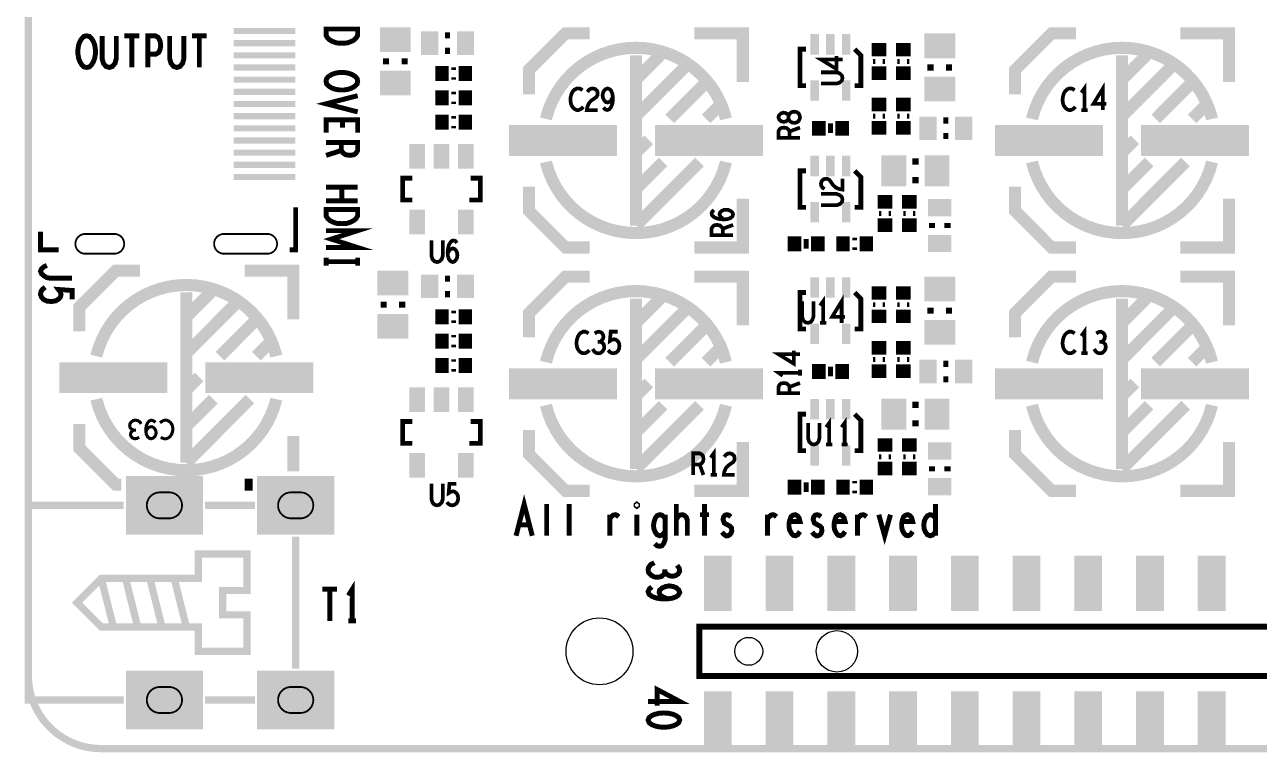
# Model space of a CAD drawing. Extents: x -0.2 to 95.2, y -0.2 to 56.9.
# Drawn here: x -0.2 to 50.6, y -0.2 to 29.8 of the extents above; entities that cross this region are included whole.
import ezdxf

# ---------------------------------------------------------------- set-up
doc = ezdxf.new("R2010")
doc.units = 0
doc.layers.get('0').update_dxf_attribs({"linetype": 'CONTINUOUS'})
for name, color, linetype in [('BOARD_ART', 7, 'CONTINUOUS'), ('HDMIPIPRO-1-4_DRL', 3, 'CONTINUOUS'), ('HDMIPIPROII_ROU', 4, 'CONTINUOUS'), ('PASTETOP_ART', 10, 'CONTINUOUS'), ('SILK_TOP_ART', 12, 'CONTINUOUS')]:
    doc.layers.add(name, color=color, linetype=linetype)

# ---------------------------------------------------------------- blocks, each defined once
blk = doc.blocks.new('RECTANGLE_48')
blk.add_solid([(1.5875, 1.2065), (1.5875, -1.2065), (-1.5875, 1.2065), (-1.5875, -1.2065)])
blk = doc.blocks.new('RECTANGLE_51')
blk.add_solid([(0.4826, 0.3556), (0.4826, -0.3556), (-0.4826, 0.3556), (-0.4826, -0.3556)])
blk = doc.blocks.new('RECTANGLE_50')
blk.add_solid([(2.2225, 0.635), (2.2225, -0.635), (-2.2225, 0.635), (-2.2225, -0.635)])
blk = doc.blocks.new('RECTANGLE_8')
blk.add_solid([(0.508, 0.635), (0.508, -0.635), (-0.508, 0.635), (-0.508, -0.635)])
blk = doc.blocks.new('RECTANGLE_42')
blk.add_solid([(1.27, 0.127), (1.27, -0.127), (-1.27, 0.127), (-1.27, -0.127)])
blk = doc.blocks.new('RECTANGLE_41')
blk.add_solid([(0.3175, 0.508), (0.3175, -0.508), (-0.3175, 0.508), (-0.3175, -0.508)])
blk = doc.blocks.new('RECTANGLE_12')
blk.add_solid([(0.2794, 0.3048), (0.2794, -0.3048), (-0.2794, 0.3048), (-0.2794, -0.3048)])
blk = doc.blocks.new('RECTANGLE_14')
blk.add_solid([(0.635, 0.508), (0.635, -0.508), (-0.635, 0.508), (-0.635, -0.508)])
blk = doc.blocks.new('RECTANGLE_52')
blk.add_solid([(0.3556, 0.4826), (0.3556, -0.4826), (-0.3556, 0.4826), (-0.3556, -0.4826)])
blk = doc.blocks.new('RECTANGLE_16')
blk.add_solid([(0.5715, 1.143), (0.5715, -1.143), (-0.5715, 1.143), (-0.5715, -1.143)])
blk = doc.blocks.new('RECTANGLE_13')
blk.add_solid([(0.1778, 0.4191), (0.1778, -0.4191), (-0.1778, 0.4191), (-0.1778, -0.4191)])
blk = doc.blocks.new('RECTANGLE_11')
blk.add_solid([(0.3048, 0.2794), (0.3048, -0.2794), (-0.3048, 0.2794), (-0.3048, -0.2794)])
blk = doc.blocks.new('ROUND_17')
blk.add_circle((0, 0), 0.575)
blk = doc.blocks.new('ROUND_18')
blk.add_circle((0, 0), 0.85)
blk = doc.blocks.new('ROUND_15')
blk.add_circle((0, 0), 1.375)

msp = doc.modelspace()

# ---------------------------------------------------------------- linework, layer by layer
at = {"layer": 'BOARD_ART', "const_width": 0.3}
for points in [[(0, 13.25), (0, 43.75), (0, 46.25)], [(0, 11), (0, 13.25)], [(0, 11), (0, 6.75), (0, 3)], [(3, 0), (92, 0)]]:
    msp.add_lwpolyline(points, dxfattribs=at)
msp.add_lwpolyline([(0, 3, 0.4142136), (3, 0)], format="xyb", dxfattribs=at)
at = {"layer": 'HDMIPIPROII_ROU', "const_width": 0.075}
for points in [[(2.3429, 21.1568, 1), (2.3429, 20.343)], [(3.5369, 20.343, 1), (3.5369, 21.1568)], [(8.0509, 21.1568, 1), (8.0509, 20.343)], [(9.8289, 20.343, 1), (9.8289, 21.1568)], [(5.4094, 10.5338, 1), (5.4094, 9.466)], [(5.7904, 9.466, 1), (5.7904, 10.5338)], [(10.8094, 10.5338, 1), (10.8094, 9.466)], [(11.1904, 9.466, 1), (11.1904, 10.5338)], [(5.4094, 2.5338, 1), (5.4094, 1.466)], [(5.7904, 1.466, 1), (5.7904, 2.5338)], [(10.8094, 2.5338, 1), (10.8094, 1.466)], [(11.1904, 1.466, 1), (11.1904, 2.5338)]]:
    msp.add_lwpolyline(points, format="xyb", dxfattribs=at)
for points in [[(3.5369, 21.1568), (2.3429, 21.1568)], [(9.8289, 21.1568), (8.0509, 21.1568)], [(2.3429, 20.343), (3.5369, 20.343)], [(8.0509, 20.343), (9.8289, 20.343)], [(5.7904, 10.5338), (5.4094, 10.5338)], [(11.1904, 10.5338), (10.8094, 10.5338)], [(5.4094, 9.466), (5.7904, 9.466)], [(10.8094, 9.466), (11.1904, 9.466)], [(5.7904, 2.5338), (5.4094, 2.5338)], [(11.1904, 2.5338), (10.8094, 2.5338)], [(5.4094, 1.466), (5.7904, 1.466)], [(10.8094, 1.466), (11.1904, 1.466)]]:
    msp.add_lwpolyline(points, dxfattribs=at)
at = {"layer": 'SILK_TOP_ART'}
for points, const_width in [([(12.25, 29.5813), (13.55, 29.5813), (13.55, 29.3147), (13.485, 29.208), (13.3983, 29.128), (13.2684, 29.0613), (13.1166, 29.008), (12.9, 28.9947), (12.6833, 29.008), (12.5316, 29.0613), (12.4016, 29.128), (12.315, 29.208), (12.25, 29.3147), (12.25, 29.5813)], 0.2032), ([(17.25, 29.1905), (17.25, 29.4445)], 0.2032), ([(23.1, 29.4), (22.1, 29.4), (20.6, 27.9), (20.6, 26.9)], 0.5), ([(27.4, 29.4), (29.4, 29.4), (29.4, 27.4)], 0.5), ([(43.1, 29.4), (42.1, 29.4), (40.6, 27.9), (40.6, 26.9)], 0.5), ([(47.4, 29.4), (49.4, 29.4), (49.4, 27.4)], 0.5), ([(2.4, 28), (2.2933, 28.0217), (2.2, 28.1083), (2.12, 28.2383), (2.0667, 28.39), (2.04, 28.5633), (2.04, 28.7367), (2.0667, 28.91), (2.12, 29.0617), (2.2, 29.1917), (2.2933, 29.2783), (2.4, 29.3), (2.5067, 29.2783), (2.6, 29.1917), (2.68, 29.0617), (2.7333, 28.91), (2.76, 28.7367), (2.76, 28.5633), (2.7333, 28.39), (2.68, 28.2383), (2.6, 28.1083), (2.5067, 28.0217), (2.4, 28)], 0.2032), ([(3.0337, 29.3), (3.0337, 28.3683), (3.087, 28.1733), (3.1937, 28.0433), (3.327, 28), (3.4603, 28.0433), (3.567, 28.1733), (3.6203, 28.3683), (3.6203, 29.3)], 0.2032), ([(3.9473, 29.3), (4.5607, 29.3)], 0.2032), ([(4.254, 29.3), (4.254, 28)], 0.2032), ([(4.9143, 28), (4.9143, 29.3), (5.2343, 29.3), (5.341, 29.235), (5.421, 29.0833), (5.4477, 28.91), (5.421, 28.7367), (5.3543, 28.6067), (5.2343, 28.5416), (4.9143, 28.5416)], 0.2032), ([(5.8147, 29.3), (5.8147, 28.3683), (5.868, 28.1733), (5.9747, 28.0433), (6.108, 28), (6.2413, 28.0433), (6.348, 28.1733), (6.4013, 28.3683), (6.4013, 29.3)], 0.2032), ([(6.7283, 29.3), (7.3417, 29.3)], 0.2032), ([(7.035, 29.3), (7.035, 28)], 0.2032), ([(17.25, 28.5555), (17.25, 28.8095)], 0.2032), ([(25, 28.5), (25, 21.5)], 0.5), ([(25, 27.5), (26, 28.5)], 0.5), ([(32, 27.25), (31.75, 27.25), (31.75, 28.75), (32, 28.75)], 0.2), ([(33.5, 28.3295), (32.611, 28.3295), (33.2481, 27.9379), (33.2481, 28.4671)], 0.1524), ([(34, 28.75), (34.25, 28.5), (34.25, 27.25), (34, 27.25)], 0.2), ([(45, 28.5), (45, 21.5)], 0.5), ([(45, 27.5), (46, 28.5)], 0.5), ([(14.846, 28.25), (14.592, 28.25)], 0.254), ([(15.608, 28.25), (15.354, 28.25)], 0.254), ([(17.5, 27.9), (17.5, 28)], 0.2032), ([(25, 26), (27, 28)], 0.5), ([(34.75, 28.25), (34.85, 28.25)], 0.2032), ([(35.15, 28.25), (35.25, 28.25)], 0.2032), ([(35.75, 28.25), (35.85, 28.25)], 0.2032), ([(36.15, 28.25), (36.25, 28.25)], 0.2032), ([(36.992, 28), (37.246, 28)], 0.254), ([(37.754, 28), (38.008, 28)], 0.254), ([(45, 26), (47, 28)], 0.5), ([(12.25, 27.434), (12.2717, 27.5407), (12.3583, 27.634), (12.4883, 27.714), (12.64, 27.7673), (12.8133, 27.794), (12.9867, 27.794), (13.16, 27.7673), (13.3117, 27.714), (13.4417, 27.634), (13.5283, 27.5407), (13.55, 27.434), (13.5283, 27.3273), (13.4417, 27.234), (13.3117, 27.154), (13.16, 27.1007), (12.9867, 27.074), (12.8133, 27.074), (12.64, 27.1007), (12.4883, 27.154), (12.3583, 27.234), (12.2717, 27.3273), (12.25, 27.434)], 0.2032), ([(17.5, 27.5), (17.5, 27.6)], 0.2032), ([(26.3849, 25.8849), (27.8, 27.3)], 0.5), ([(32.611, 27.3347), (33.2481, 27.3347), (33.3815, 27.377), (33.4704, 27.4617), (33.5, 27.5675), (33.4704, 27.6733), (33.3815, 27.758), (33.2481, 27.8003), (32.611, 27.8003)], 0.1524), ([(46.3849, 25.8849), (47.8, 27.3)], 0.5), ([(13.55, 26.8403), (12.25, 26.507), (13.55, 26.1737)], 0.2032), ([(17.5, 26.9), (17.5, 27)], 0.2032), ([(22.8003, 27.0649), (22.7368, 27.1094), (22.6628, 27.139), (22.5781, 27.139), (22.4828, 27.0945), (22.4088, 27.0205), (22.3558, 26.9316), (22.3135, 26.7834), (22.3029, 26.65), (22.3241, 26.5167), (22.3558, 26.4278), (22.4193, 26.3389), (22.4934, 26.2796), (22.5675, 26.25), (22.6416, 26.25), (22.7157, 26.2796), (22.7792, 26.3241), (22.8321, 26.3833)], 0.1524), ([(23.0014, 26.9908), (23.0649, 27.0797), (23.139, 27.1242), (23.2237, 27.139), (23.3295, 27.1094), (23.4036, 27.0353), (23.4248, 26.9464), (23.4142, 26.8575), (23.3718, 26.7834), (23.1602, 26.6352), (23.0649, 26.5315), (23.0014, 26.3833), (22.9802, 26.25), (23.4248, 26.25)], 0.1524), ([(23.6576, 26.3537), (23.7317, 26.2796), (23.8163, 26.25), (23.901, 26.2796), (23.9751, 26.3685), (24.028, 26.5019), (24.0492, 26.6352), (24.0492, 26.7982), (24.028, 26.9316), (23.9751, 27.0501), (23.9116, 27.1094), (23.8375, 27.139), (23.7528, 27.1094), (23.6893, 27.0501), (23.647, 26.9612), (23.6258, 26.8426), (23.647, 26.739), (23.6999, 26.6352), (23.7634, 26.576), (23.8375, 26.5611), (23.9222, 26.5908), (23.9857, 26.6649), (24.0492, 26.7982)], 0.1524), ([(43.0503, 27.0649), (42.9868, 27.1094), (42.9128, 27.139), (42.8281, 27.139), (42.7328, 27.0945), (42.6588, 27.0205), (42.6058, 26.9316), (42.5635, 26.7834), (42.5529, 26.65), (42.5741, 26.5167), (42.6058, 26.4278), (42.6693, 26.3389), (42.7434, 26.2796), (42.8175, 26.25), (42.8916, 26.25), (42.9657, 26.2796), (43.0292, 26.3241), (43.0821, 26.3833)], 0.1524), ([(43.4525, 26.25), (43.4525, 27.139), (43.3255, 26.9612)], 0.1524), ([(44.2145, 26.25), (44.2145, 27.139), (43.8229, 26.5019), (44.3521, 26.5019)], 0.1524), ([(17.5, 26.5), (17.5, 26.6)], 0.2032), ([(27.8849, 25.8849), (28.4, 26.4)], 0.5), ([(47.8849, 25.8849), (48.4, 26.4)], 0.5), ([(12.25, 25.3133), (12.25, 25.8467), (13.55, 25.8467), (13.55, 25.3133)], 0.2032), ([(12.9217, 25.5267), (12.9217, 25.8467)], 0.2032), ([(17.5, 25.9), (17.5, 26)], 0.2032), ([(31.75, 25.9525), (31.7352, 26.0266), (31.6907, 26.1112), (31.6167, 26.1642), (31.5129, 26.1853), (31.4092, 26.1642), (31.3203, 26.1007), (31.2759, 26.0054), (31.2759, 25.8996), (31.2462, 25.8361), (31.1722, 25.7832), (31.0684, 25.762), (30.9647, 25.7938), (30.8906, 25.8678), (30.861, 25.9525), (30.8906, 26.0372), (30.9647, 26.1112), (31.0684, 26.143), (31.1722, 26.1218), (31.2462, 26.0689), (31.2759, 26.0054), (31.2759, 25.8996), (31.3203, 25.8043), (31.4092, 25.7408), (31.5129, 25.7197), (31.6167, 25.7408), (31.6907, 25.7938), (31.7352, 25.8784), (31.75, 25.9525)], 0.1524), ([(34.85, 26), (34.75, 26)], 0.2032), ([(35.25, 26), (35.15, 26)], 0.2032), ([(35.85, 26), (35.75, 26)], 0.2032), ([(36.25, 26), (36.15, 26)], 0.2032), ([(37.75, 25.6905), (37.75, 25.9445)], 0.2032), ([(43.3255, 26.25), (43.5795, 26.25)], 0.1524), ([(17.5, 25.5), (17.5, 25.6)], 0.2032), ([(31.75, 25.1058), (30.861, 25.1058), (30.861, 25.3704), (30.9055, 25.4551), (30.9647, 25.508), (31.0833, 25.5292), (31.2018, 25.508), (31.2759, 25.4445), (31.3203, 25.3704), (31.3203, 25.1058)], 0.1524), ([(31.3203, 25.3704), (31.75, 25.5292)], 0.1524), ([(33, 25.3), (33, 25.7)], 0.2032), ([(37.75, 25.0555), (37.75, 25.3095)], 0.2032), ([(12.25, 24.9197), (13.55, 24.9197), (13.55, 24.5863), (13.485, 24.4797), (13.3983, 24.413), (13.225, 24.3863), (13.0517, 24.413), (12.9433, 24.493), (12.8783, 24.5863), (12.8783, 24.9197)], 0.2032), ([(25, 24.5), (25.5276, 25.0276)], 0.5), ([(45, 24.5), (45.5276, 25.0276)], 0.5), ([(12.8783, 24.5863), (12.25, 24.3863)], 0.2032), ([(36.5, 24.004), (36.5, 24.258)], 0.254), ([(25, 21.5), (27.6151, 24.1151)], 0.5), ([(25, 23), (26.1151, 24.1151)], 0.5), ([(45, 21.5), (47.6151, 24.1151)], 0.5), ([(45, 23), (46.1151, 24.1151)], 0.5), ([(15.8, 23.45), (15.4, 23.45), (15.4, 22.55), (15.8, 22.55)], 0.2), ([(18.2, 23.45), (18.6, 23.45), (18.6, 22.55), (18.15, 22.55)], 0.2), ([(32, 22.25), (31.75, 22.25), (31.75, 23.75), (32, 23.75)], 0.2), ([(32.7592, 23.0014), (32.6703, 23.0649), (32.6258, 23.139), (32.611, 23.2237), (32.6406, 23.3295), (32.7147, 23.4036), (32.8036, 23.4248), (32.8925, 23.4142), (32.9666, 23.3718), (33.1148, 23.1602), (33.2185, 23.0649), (33.3667, 23.0014), (33.5, 22.9802), (33.5, 23.4248)], 0.1524), ([(34, 23.75), (34.25, 23.5), (34.25, 22.25), (34, 22.25)], 0.2), ([(36.5, 23.242), (36.5, 23.496)], 0.254), ([(12.25, 23.079), (13.55, 23.079)], 0.2032), ([(12.9, 22.519), (12.9, 23.079)], 0.2032), ([(23.1, 20.6), (22.1, 20.6), (20.6, 22.1), (20.6, 23.1)], 0.5), ([(32.611, 22.3347), (33.2481, 22.3347), (33.3815, 22.377), (33.4704, 22.4617), (33.5, 22.5675), (33.4704, 22.6733), (33.3815, 22.758), (33.2481, 22.8003), (32.611, 22.8003)], 0.1524), ([(43.1, 20.6), (42.1, 20.6), (40.6, 22.1), (40.6, 23.1)], 0.5), ([(11, 22.25), (11, 20.5), (10.75, 20.5)], 0.2032), ([(13.55, 22.519), (12.25, 22.519)], 0.2032), ([(27.4, 20.6), (29.4, 20.6), (29.4, 22.6)], 0.5), ([(47.4, 20.6), (49.4, 20.6), (49.4, 22.6)], 0.5), ([(12.25, 22.1653), (13.55, 22.1653), (13.55, 21.8987), (13.485, 21.792), (13.3983, 21.712), (13.2684, 21.6453), (13.1166, 21.592), (12.9, 21.5787), (12.6833, 21.592), (12.5316, 21.6453), (12.4016, 21.712), (12.315, 21.792), (12.25, 21.8987), (12.25, 22.1653)], 0.2032), ([(28.6296, 21.7514), (28.5259, 21.8255), (28.4666, 21.889), (28.437, 21.9737), (28.4666, 22.0478), (28.5259, 22.1007), (28.6148, 22.143), (28.7185, 22.1536), (28.8074, 22.143), (28.8963, 22.1007), (28.9704, 22.0372), (29, 21.9631), (28.9704, 21.8784), (28.8815, 21.8043), (28.7481, 21.762), (28.6, 21.7514), (28.4074, 21.7726), (28.3036, 21.8043), (28.1999, 21.8572), (28.1258, 21.9313), (28.111, 22.0054), (28.1406, 22.0795), (28.2147, 22.1324)], 0.1524), ([(35, 22), (35.1, 22)], 0.2032), ([(35.4, 22), (35.5, 22)], 0.2032), ([(36, 22), (36.1, 22)], 0.2032), ([(36.4, 22), (36.5, 22)], 0.2032), ([(1.25, 20.5), (0.5, 20.5), (0.5, 21.25)], 0.2032), ([(12.25, 21.2917), (13.55, 21.2917), (12.4667, 20.945), (13.55, 20.5983), (12.25, 20.5983)], 0.2032), ([(29, 21.1058), (28.111, 21.1058), (28.111, 21.3704), (28.1555, 21.4551), (28.2147, 21.508), (28.3333, 21.5292), (28.4518, 21.508), (28.5259, 21.4445), (28.5703, 21.3704), (28.5703, 21.1058)], 0.1524), ([(28.5703, 21.3704), (29, 21.5292)], 0.1524), ([(37.0555, 21.5), (37.3095, 21.5)], 0.2032), ([(37.6905, 21.5), (37.9445, 21.5)], 0.2032), ([(16.5847, 20.889), (16.5847, 20.2519), (16.627, 20.1185), (16.7117, 20.0296), (16.8175, 20), (16.9233, 20.0296), (17.008, 20.1185), (17.0503, 20.2519), (17.0503, 20.889)], 0.1524), ([(17.2514, 20.3704), (17.3255, 20.4741), (17.389, 20.5334), (17.4737, 20.563), (17.5478, 20.5334), (17.6007, 20.4741), (17.643, 20.3852), (17.6536, 20.2815), (17.643, 20.1926), (17.6007, 20.1037), (17.5372, 20.0296), (17.4631, 20), (17.3784, 20.0296), (17.3043, 20.1185), (17.262, 20.2519), (17.2514, 20.4), (17.2726, 20.5926), (17.3043, 20.6964), (17.3572, 20.8001), (17.4313, 20.8742), (17.5054, 20.889), (17.5795, 20.8594), (17.6324, 20.7853)], 0.1524), ([(32, 20.95), (32, 20.55)], 0.2032), ([(34, 20.9), (34, 21)], 0.2032), ([(34, 20.5), (34, 20.6)], 0.2032), ([(0.76, 19.8667), (0.63, 19.8), (0.5433, 19.72), (0.5, 19.6267), (0.5433, 19.52), (0.63, 19.44), (0.76, 19.36), (0.9333, 19.3333), (1.8, 19.3333)], 0.2032), ([(4.6, 19.65), (3.6, 19.65), (2.1, 18.15), (2.1, 17.15)], 0.5), ([(8.9, 19.65), (10.9, 19.65), (10.9, 17.65)], 0.5), ([(12.25, 20.178), (12.25, 19.858)], 0.2032), ([(13.55, 20.018), (12.25, 20.018)], 0.2032), ([(13.55, 20.178), (13.55, 19.858)], 0.2032), ([(17.25, 19.1905), (17.25, 19.4445)], 0.2032), ([(23.1, 19.4), (22.1, 19.4), (20.6, 17.9), (20.6, 16.9)], 0.5), ([(27.4, 19.4), (29.4, 19.4), (29.4, 17.4)], 0.5), ([(43.1, 19.4), (42.1, 19.4), (40.6, 17.9), (40.6, 16.9)], 0.5), ([(47.4, 19.4), (49.4, 19.4), (49.4, 17.4)], 0.5), ([(0.695, 18.9663), (0.5866, 18.8863), (0.5217, 18.793), (0.5, 18.673), (0.5433, 18.553), (0.63, 18.4597), (0.7816, 18.393), (0.955, 18.3797), (1.1283, 18.4063), (1.2367, 18.473), (1.3233, 18.5663), (1.345, 18.6597), (1.3233, 18.753), (1.2367, 18.873), (1.8, 18.833), (1.8, 18.473)], 0.2032), ([(6.5, 18.75), (6.5, 11.75)], 0.5), ([(6.5, 17.75), (7.5, 18.75)], 0.5), ([(17.25, 18.5555), (17.25, 18.8095)], 0.2032), ([(32, 17.25), (31.75, 17.25), (31.75, 18.75), (32, 18.75)], 0.2), ([(34, 18.75), (34.25, 18.5), (34.25, 17.25), (34, 17.25)], 0.2), ([(6.5, 16.25), (8.5, 18.25)], 0.5), ([(14.746, 18.25), (14.492, 18.25)], 0.254), ([(15.508, 18.25), (15.254, 18.25)], 0.254), ([(25, 18.5), (25, 11.5)], 0.5), ([(25, 17.5), (26, 18.5)], 0.5), ([(31.8347, 18.389), (31.8347, 17.7519), (31.877, 17.6185), (31.9617, 17.5296), (32.0675, 17.5), (32.1733, 17.5296), (32.258, 17.6185), (32.3003, 17.7519), (32.3003, 18.389)], 0.1524), ([(32.7025, 17.5), (32.7025, 18.389), (32.5755, 18.2112)], 0.1524), ([(33.4645, 17.5), (33.4645, 18.389), (33.0729, 17.7519), (33.6021, 17.7519)], 0.1524), ([(34.75, 18.25), (34.85, 18.25)], 0.2032), ([(35.15, 18.25), (35.25, 18.25)], 0.2032), ([(35.75, 18.25), (35.85, 18.25)], 0.2032), ([(36.15, 18.25), (36.25, 18.25)], 0.2032), ([(45, 18.5), (45, 11.5)], 0.5), ([(45, 17.5), (46, 18.5)], 0.5), ([(7.8849, 16.1349), (9.3, 17.55)], 0.5), ([(17.5, 17.9), (17.5, 18)], 0.2032), ([(25, 16), (27, 18)], 0.5), ([(36.992, 18), (37.246, 18)], 0.254), ([(37.754, 18), (38.008, 18)], 0.254), ([(45, 16), (47, 18)], 0.5), ([(17.5, 17.5), (17.5, 17.6)], 0.2032), ([(26.3849, 15.8849), (27.8, 17.3)], 0.5), ([(32.5755, 17.5), (32.8295, 17.5)], 0.1524), ([(43.4525, 16.25), (43.4525, 17.139), (43.3255, 16.9612)], 0.1524), ([(46.3849, 15.8849), (47.8, 17.3)], 0.5), ([(9.3849, 16.1349), (9.9, 16.65)], 0.5), ([(17.5, 16.9), (17.5, 17)], 0.2032), ([(23.0503, 17.0649), (22.9868, 17.1094), (22.9128, 17.139), (22.8281, 17.139), (22.7328, 17.0945), (22.6588, 17.0205), (22.6058, 16.9316), (22.5635, 16.7834), (22.5529, 16.65), (22.5741, 16.5167), (22.6058, 16.4278), (22.6693, 16.3389), (22.7434, 16.2796), (22.8175, 16.25), (22.8916, 16.25), (22.9657, 16.2796), (23.0292, 16.3241), (23.0821, 16.3833)], 0.1524), ([(23.2197, 16.4278), (23.2832, 16.3241), (23.3678, 16.2648), (23.4631, 16.25), (23.5478, 16.2648), (23.6324, 16.3389), (23.6853, 16.4278), (23.6959, 16.5167), (23.6748, 16.6204), (23.6007, 16.6945), (23.5266, 16.7241), (23.4313, 16.7241)], 0.1524), ([(23.5266, 16.7241), (23.5901, 16.7686), (23.643, 16.8426), (23.6642, 16.9316), (23.643, 17.0205), (23.5901, 17.0945), (23.4948, 17.139), (23.3996, 17.1242), (23.3043, 17.0649)], 0.1524), ([(23.8547, 16.3833), (23.9182, 16.3093), (23.9922, 16.2648), (24.0875, 16.25), (24.1828, 16.2796), (24.2568, 16.3389), (24.3098, 16.4426), (24.3203, 16.5611), (24.2992, 16.6797), (24.2462, 16.7538), (24.1722, 16.813), (24.0981, 16.8278), (24.024, 16.813), (23.9288, 16.7538), (23.9605, 17.139), (24.2462, 17.139)], 0.1524), ([(43.0503, 17.0649), (42.9868, 17.1094), (42.9128, 17.139), (42.8281, 17.139), (42.7328, 17.0945), (42.6588, 17.0205), (42.6058, 16.9316), (42.5635, 16.7834), (42.5529, 16.65), (42.5741, 16.5167), (42.6058, 16.4278), (42.6693, 16.3389), (42.7434, 16.2796), (42.8175, 16.25), (42.8916, 16.25), (42.9657, 16.2796), (43.0292, 16.3241), (43.0821, 16.3833)], 0.1524), ([(43.8547, 16.4278), (43.9182, 16.3241), (44.0028, 16.2648), (44.0981, 16.25), (44.1828, 16.2648), (44.2674, 16.3389), (44.3203, 16.4278), (44.3309, 16.5167), (44.3098, 16.6204), (44.2357, 16.6945), (44.1616, 16.7241), (44.0663, 16.7241)], 0.1524), ([(44.1616, 16.7241), (44.2251, 16.7686), (44.278, 16.8426), (44.2992, 16.9316), (44.278, 17.0205), (44.2251, 17.0945), (44.1298, 17.139), (44.0346, 17.1242), (43.9393, 17.0649)], 0.1524), ([(17.5, 16.5), (17.5, 16.6)], 0.2032), ([(27.8849, 15.8849), (28.4, 16.4)], 0.5), ([(31.75, 16.2145), (30.861, 16.2145), (31.4981, 15.8229), (31.4981, 16.3521)], 0.1524), ([(43.3255, 16.25), (43.5795, 16.25)], 0.1524), ([(47.8849, 15.8849), (48.4, 16.4)], 0.5), ([(17.5, 15.9), (17.5, 16)], 0.2032), ([(33, 15.3), (33, 15.7)], 0.2032), ([(34.85, 16), (34.75, 16)], 0.2032), ([(35.25, 16), (35.15, 16)], 0.2032), ([(35.85, 16), (35.75, 16)], 0.2032), ([(36.25, 16), (36.15, 16)], 0.2032), ([(37.75, 15.6905), (37.75, 15.9445)], 0.2032), ([(6.5, 14.75), (7.0276, 15.2776)], 0.5), ([(17.5, 15.5), (17.5, 15.6)], 0.2032), ([(25, 14.5), (25.5276, 15.0276)], 0.5), ([(31.75, 15.4525), (30.861, 15.4525), (31.0388, 15.3255)], 0.1524), ([(31.75, 15.3255), (31.75, 15.5795)], 0.1524), ([(37.75, 15.0555), (37.75, 15.3095)], 0.2032), ([(45, 14.5), (45.5276, 15.0276)], 0.5), ([(31.75, 14.6058), (30.861, 14.6058), (30.861, 14.8704), (30.9055, 14.9551), (30.9647, 15.008), (31.0833, 15.0292), (31.2018, 15.008), (31.2759, 14.9445), (31.3203, 14.8704), (31.3203, 14.6058)], 0.1524), ([(31.3203, 14.8704), (31.75, 15.0292)], 0.1524), ([(6.5, 11.75), (9.1151, 14.3651)], 0.5), ([(6.5, 13.25), (7.6151, 14.3651)], 0.5), ([(25, 11.5), (27.6151, 14.1151)], 0.5), ([(25, 13), (26.1151, 14.1151)], 0.5), ([(36.5, 14.004), (36.5, 14.258)], 0.254), ([(45, 11.5), (47.6151, 14.1151)], 0.5), ([(45, 13), (46.1151, 14.1151)], 0.5), ([(32, 12.25), (31.75, 12.25), (31.75, 13.75), (32, 13.75)], 0.2), ([(34, 13.75), (34.25, 13.5), (34.25, 12.25), (34, 12.25)], 0.2), ([(3.8261, 10.85), (3.6, 10.85), (2.1, 12.35), (2.1, 13.35)], 0.5), ([(4.6453, 13.3476), (4.5818, 13.4365), (4.4972, 13.4873), (4.4019, 13.5), (4.3172, 13.4873), (4.2326, 13.4238), (4.1797, 13.3476), (4.1691, 13.2714), (4.1902, 13.1825), (4.2643, 13.119), (4.3384, 13.0936), (4.4337, 13.0936)], 0.127), ([(5.2274, 13.4111), (5.1533, 13.4746), (5.0687, 13.5), (4.984, 13.4746), (4.9099, 13.3984), (4.857, 13.2841), (4.8358, 13.1698), (4.8358, 13.0301), (4.857, 12.9158), (4.9099, 12.8142), (4.9734, 12.7634), (5.0475, 12.738), (5.1322, 12.7634), (5.1957, 12.8142), (5.238, 12.8904), (5.2592, 12.992), (5.238, 13.0809), (5.1851, 13.1698), (5.1216, 13.2206), (5.0475, 13.2333), (4.9628, 13.2079), (4.8993, 13.1444), (4.8358, 13.0301)], 0.127), ([(5.4497, 12.8015), (5.5132, 12.7634), (5.5872, 12.738), (5.6719, 12.738), (5.7672, 12.7761), (5.8412, 12.8396), (5.8942, 12.9158), (5.9365, 13.0428), (5.9471, 13.1571), (5.9259, 13.2714), (5.8942, 13.3476), (5.8307, 13.4238), (5.7566, 13.4746), (5.6825, 13.5), (5.6084, 13.5), (5.5343, 13.4746), (5.4708, 13.4365), (5.4179, 13.3857)], 0.127), ([(15.8, 13.45), (15.4, 13.45), (15.4, 12.55), (15.8, 12.55)], 0.2), ([(18.2, 13.45), (18.6, 13.45), (18.6, 12.55), (18.15, 12.55)], 0.2), ([(23.1, 10.6), (22.1, 10.6), (20.6, 12.1), (20.6, 13.1)], 0.5), ([(32.0847, 13.389), (32.0847, 12.7519), (32.127, 12.6185), (32.2117, 12.5296), (32.3175, 12.5), (32.4233, 12.5296), (32.508, 12.6185), (32.5503, 12.7519), (32.5503, 13.389)], 0.1524), ([(32.9525, 12.5), (32.9525, 13.389), (32.8255, 13.2112)], 0.1524), ([(33.5875, 12.5), (33.5875, 13.389), (33.4605, 13.2112)], 0.1524), ([(36.5, 13.242), (36.5, 13.496)], 0.254), ([(43.1, 10.6), (42.1, 10.6), (40.6, 12.1), (40.6, 13.1)], 0.5), ([(4.3384, 13.0936), (4.2749, 13.0555), (4.222, 12.992), (4.2008, 12.9158), (4.222, 12.8396), (4.2749, 12.7761), (4.3702, 12.738), (4.4654, 12.7507), (4.5607, 12.8015)], 0.127), ([(10.9, 11.3929), (10.9, 12.85)], 0.5), ([(27.4, 10.6), (29.4, 10.6), (29.4, 12.6)], 0.5), ([(47.4, 10.6), (49.4, 10.6), (49.4, 12.6)], 0.5), ([(27.3558, 11.25), (27.3558, 12.139), (27.6204, 12.139), (27.7051, 12.0945), (27.758, 12.0353), (27.7792, 11.9167), (27.758, 11.7982), (27.6945, 11.7241), (27.6204, 11.6797), (27.3558, 11.6797)], 0.1524), ([(28.2025, 11.25), (28.2025, 12.139), (28.0755, 11.9612)], 0.1524), ([(28.6364, 11.9908), (28.6999, 12.0797), (28.774, 12.1242), (28.8587, 12.139), (28.9645, 12.1094), (29.0386, 12.0353), (29.0598, 11.9464), (29.0492, 11.8575), (29.0068, 11.7834), (28.7952, 11.6352), (28.6999, 11.5315), (28.6364, 11.3833), (28.6152, 11.25), (29.0598, 11.25)], 0.1524), ([(32.8255, 12.5), (33.0795, 12.5)], 0.1524), ([(33.4605, 12.5), (33.7145, 12.5)], 0.1524), ([(27.6204, 11.6797), (27.7792, 11.25)], 0.1524), ([(35, 12), (35.1, 12)], 0.2032), ([(35.4, 12), (35.5, 12)], 0.2032), ([(36, 12), (36.1, 12)], 0.2032), ([(36.4, 12), (36.5, 12)], 0.2032), ([(28.0755, 11.25), (28.3295, 11.25)], 0.1524), ([(37.0555, 11.5), (37.3095, 11.5)], 0.2032), ([(37.6905, 11.5), (37.9445, 11.5)], 0.2032), ([(8.9, 10.85), (9.2261, 10.85)], 0.5), ([(16.5847, 10.889), (16.5847, 10.2519), (16.627, 10.1185), (16.7117, 10.0296), (16.8175, 10), (16.9233, 10.0296), (17.008, 10.1185), (17.0503, 10.2519), (17.0503, 10.889)], 0.1524), ([(17.2197, 10.1333), (17.2832, 10.0593), (17.3572, 10.0148), (17.4525, 10), (17.5478, 10.0296), (17.6218, 10.0889), (17.6748, 10.1926), (17.6853, 10.3111), (17.6642, 10.4297), (17.6112, 10.5038), (17.5372, 10.563), (17.4631, 10.5778), (17.389, 10.563), (17.2938, 10.5038), (17.3255, 10.889), (17.6112, 10.889)], 0.1524), ([(32, 10.95), (32, 10.55)], 0.2032), ([(34, 10.9), (34, 11)], 0.2032), ([(34, 10.5), (34, 10.6)], 0.2032), ([(20.0667, 8.75), (20.4, 10.05), (20.7333, 8.75)], 0.2032), ([(25.035, 9.9633), (25.0083, 9.985), (25.0083, 10.0283), (25.035, 10.05), (25.0617, 10.0283), (25.0617, 9.985), (25.035, 9.9633)], 0.2032), ([(3.9261, 10), (0, 10), (0, 2), (3.9261, 2)], 0.3), ([(9.3261, 10), (7.2739, 10)], 0.3), ([(21.327, 8.75), (21.327, 10.05)], 0.2032), ([(22.254, 8.75), (22.254, 10.05)], 0.2032), ([(23.9213, 9.4433), (23.988, 9.53), (24.0547, 9.595), (24.148, 9.6166), (24.2147, 9.595), (24.2947, 9.53)], 0.2032), ([(23.9213, 8.75), (23.9213, 9.6166)], 0.2032), ([(25.035, 9.6166), (25.035, 8.75)], 0.2032), ([(26.202, 9.4433), (26.1487, 9.53), (26.0687, 9.595), (25.9753, 9.6166), (25.8687, 9.5733), (25.802, 9.4867), (25.7487, 9.335), (25.722, 9.1833), (25.7353, 9.0533), (25.7887, 8.9016), (25.8687, 8.7933), (25.9753, 8.75), (26.0553, 8.7717), (26.1487, 8.8583), (26.202, 8.945)], 0.2032), ([(25.7753, 8.425), (25.8687, 8.3383), (25.9753, 8.3167), (26.0687, 8.3383), (26.1487, 8.4467), (26.202, 8.5983), (26.202, 9.6166)], 0.2032), ([(26.6623, 8.75), (26.6623, 10.05)], 0.2032), ([(26.6623, 9.4217), (26.729, 9.53), (26.7957, 9.595), (26.9023, 9.6166), (26.9823, 9.595), (27.0757, 9.5083), (27.1157, 9.3783), (27.1157, 8.75)], 0.2032), ([(27.6293, 9.6166), (28.0027, 9.6166)], 0.2032), ([(27.816, 10.05), (27.816, 8.75)], 0.2032), ([(28.543, 8.9016), (28.6097, 8.815), (28.703, 8.75), (28.783, 8.75), (28.863, 8.7933), (28.9163, 8.8583), (28.943, 8.945), (28.9297, 9.075), (28.8763, 9.14), (28.6363, 9.27), (28.583, 9.4217), (28.6097, 9.53), (28.663, 9.595), (28.743, 9.6166), (28.823, 9.595), (28.903, 9.53)], 0.2032), ([(30.4103, 9.4433), (30.477, 9.53), (30.5437, 9.595), (30.637, 9.6166), (30.7037, 9.595), (30.7837, 9.53)], 0.2032), ([(30.4103, 8.75), (30.4103, 9.6166)], 0.2032), ([(31.324, 9.335), (31.7507, 9.335), (31.7107, 9.4867), (31.644, 9.5733), (31.5507, 9.6166), (31.4573, 9.595), (31.3773, 9.53), (31.324, 9.3783), (31.2973, 9.2483), (31.2973, 9.1183), (31.324, 8.9883), (31.3907, 8.8583), (31.4707, 8.7717), (31.564, 8.75), (31.6573, 8.7933), (31.7507, 8.9233)], 0.2032), ([(32.251, 8.9016), (32.3177, 8.815), (32.411, 8.75), (32.491, 8.75), (32.571, 8.7933), (32.6243, 8.8583), (32.651, 8.945), (32.6377, 9.075), (32.5843, 9.14), (32.3443, 9.27), (32.291, 9.4217), (32.3177, 9.53), (32.371, 9.595), (32.451, 9.6166), (32.531, 9.595), (32.611, 9.53)], 0.2032), ([(33.178, 9.335), (33.6047, 9.335), (33.5647, 9.4867), (33.498, 9.5733), (33.4047, 9.6166), (33.3113, 9.595), (33.2313, 9.53), (33.178, 9.3783), (33.1513, 9.2483), (33.1513, 9.1183), (33.178, 8.9883), (33.2447, 8.8583), (33.3247, 8.7717), (33.418, 8.75), (33.5113, 8.7933), (33.6047, 8.9233)], 0.2032), ([(34.1183, 9.4433), (34.185, 9.53), (34.2517, 9.595), (34.345, 9.6166), (34.4117, 9.595), (34.4917, 9.53)], 0.2032), ([(34.1183, 8.75), (34.1183, 9.6166)], 0.2032), ([(34.992, 9.6166), (35.232, 8.75), (35.472, 9.6166)], 0.2032), ([(35.959, 9.335), (36.3857, 9.335), (36.3457, 9.4867), (36.279, 9.5733), (36.1857, 9.6166), (36.0923, 9.595), (36.0123, 9.53), (35.959, 9.3783), (35.9323, 9.2483), (35.9323, 9.1183), (35.959, 8.9883), (36.0257, 8.8583), (36.1057, 8.7717), (36.199, 8.75), (36.2923, 8.7933), (36.3857, 8.9233)], 0.2032), ([(37.326, 8.945), (37.2727, 8.8366), (37.1927, 8.7717), (37.0993, 8.75), (36.9927, 8.7933), (36.9127, 8.9016), (36.8593, 9.0316), (36.846, 9.1833), (36.8593, 9.335), (36.9127, 9.465), (36.9927, 9.5733), (37.0993, 9.6166), (37.1927, 9.595), (37.2593, 9.5517), (37.326, 9.465)], 0.2032), ([(37.326, 10.05), (37.326, 8.75)], 0.2032), ([(20.6133, 9.205), (20.1867, 9.205)], 0.2032), ([(11, 6), (11, 8.7071)], 0.3), ([(7.9999, 6), (8, 6.5), (9, 6.5), (9, 8.0001), (7, 8), (7, 7), (3, 7.0001), (2, 6.0001), (3.0001, 5), (7, 5), (7, 4), (9, 3.9999), (9, 5.5), (8, 5.5), (7.9999, 6)], 0.3), ([(25.76, 7.6433), (25.6083, 7.5633), (25.5217, 7.4567), (25.5, 7.3367), (25.5217, 7.23), (25.63, 7.1233), (25.76, 7.0567), (25.89, 7.0433), (26.0416, 7.07), (26.15, 7.1633), (26.1933, 7.2567), (26.1933, 7.3767)], 0.2032), ([(26.1933, 7.2567), (26.2583, 7.1767), (26.3666, 7.11), (26.4967, 7.0833), (26.6267, 7.11), (26.735, 7.1767), (26.8, 7.2967), (26.7783, 7.4167), (26.6917, 7.5367)], 0.2032), ([(3.5001, 5), (3, 7)], 0.3), ([(4.5, 5), (4, 7)], 0.3), ([(5.5, 5), (5, 7)], 0.3), ([(6.5, 5), (6, 7)], 0.3), ([(12.0933, 6.55), (12.7067, 6.55)], 0.2032), ([(12.4, 6.55), (12.4, 5.25)], 0.2032), ([(13.327, 5.25), (13.327, 6.55), (13.167, 6.29)], 0.2032), ([(25.6516, 6.6497), (25.5433, 6.5563), (25.5, 6.4497), (25.5433, 6.343), (25.6733, 6.2497), (25.8683, 6.183), (26.0633, 6.1563), (26.3017, 6.1563), (26.4967, 6.183), (26.67, 6.2497), (26.7567, 6.3297), (26.8, 6.423), (26.7567, 6.5297), (26.67, 6.6097), (26.54, 6.663), (26.3666, 6.6897), (26.215, 6.663), (26.0633, 6.5963), (25.9766, 6.5163), (25.955, 6.423), (25.9983, 6.3163), (26.1067, 6.2363), (26.3017, 6.1563)], 0.2032), ([(11, 3.2929), (11, 6)], 0.3), ([(13.167, 5.25), (13.487, 5.25)], 0.2032), ([(27.608, 5.016), (27.608, 2.984), (76.884, 2.984), (77.392, 3.492), (77.392, 5.016), (27.608, 5.016)], 0.254), ([(25.5, 1.94), (26.8, 1.94), (25.8683, 2.4333), (25.8683, 1.7667)], 0.2032), ([(7.2739, 2), (9.3261, 2)], 0.3), ([(26.8, 1.173), (26.7567, 1.2797), (26.6483, 1.3597), (26.5184, 1.413), (26.345, 1.453), (26.15, 1.4663), (25.955, 1.453), (25.7816, 1.413), (25.6516, 1.3597), (25.5433, 1.2797), (25.5, 1.173), (25.5433, 1.0663), (25.6516, 0.9863), (25.7816, 0.933), (25.955, 0.893), (26.15, 0.8797), (26.345, 0.893), (26.5184, 0.933), (26.6483, 0.9863), (26.7567, 1.0663), (26.8, 1.173)], 0.2032)]:
    msp.add_lwpolyline(points, dxfattribs=dict(at, const_width=const_width))
at = {"layer": 'SILK_TOP_ART', "const_width": 0.5}
for points in [[(25, 28.8079, 0.3470716), (21.2963, 25.8849)], [(28.7037, 25.8849, 0.3470716), (25, 28.8079)], [(45, 28.8079, 0.3470716), (41.2963, 25.8849)], [(48.7037, 25.8849, 0.3470716), (45, 28.8079)], [(21.2963, 24.1151, 0.3470716), (25, 21.1921)], [(25, 21.1921, 0.3470716), (28.7037, 24.1151)], [(41.2963, 24.1151, 0.3470716), (45, 21.1921)], [(45, 21.1921, 0.3470716), (48.7037, 24.1151)], [(6.5, 19.0579, 0.3470716), (2.7963, 16.1349)], [(10.2037, 16.1349, 0.3470716), (6.5, 19.0579)], [(25, 18.8079, 0.3470716), (21.2963, 15.8849)], [(28.7037, 15.8849, 0.3470716), (25, 18.8079)], [(45, 18.8079, 0.3470716), (41.2963, 15.8849)], [(48.7037, 15.8849, 0.3470716), (45, 18.8079)], [(2.7963, 14.3651, 0.3470716), (6.5, 11.4421)], [(6.5, 11.4421, 0.3470716), (10.2037, 14.3651)], [(21.2963, 14.1151, 0.3470716), (25, 11.1921)], [(25, 11.1921, 0.3470716), (28.7037, 14.1151)], [(41.2963, 14.1151, 0.3470716), (45, 11.1921)], [(45, 11.1921, 0.3470716), (48.7037, 14.1151)]]:
    msp.add_lwpolyline(points, format="xyb", dxfattribs=at)

# ---------------------------------------------------------------- block references
at = {"layer": 'HDMIPIPRO-1-4_DRL'}
for name, p in [('ROUND_15', (23.5, 4)), ('ROUND_17', (29.64, 4)), ('ROUND_18', (33.27, 4))]:
    msp.add_blockref(name, p, dxfattribs=at)
at = {"layer": 'PASTETOP_ART'}
for name, p in [('RECTANGLE_42', (9.72, 29.5)), ('RECTANGLE_14', (15.1, 29.139)), ('RECTANGLE_52', (16.5134, 29)), ('RECTANGLE_52', (17.9866, 29)), ('RECTANGLE_42', (9.72, 29)), ('RECTANGLE_13', (32.35, 28.95)), ('RECTANGLE_13', (33, 28.95)), ('RECTANGLE_13', (33.65, 28.95)), ('RECTANGLE_11', (35, 28.73)), ('RECTANGLE_11', (36, 28.73)), ('RECTANGLE_14', (37.5, 28.889)), ('RECTANGLE_42', (9.72, 28.5)), ('RECTANGLE_42', (9.72, 28)), ('RECTANGLE_12', (17.02, 27.75)), ('RECTANGLE_12', (17.98, 27.75)), ('RECTANGLE_11', (35, 27.77)), ('RECTANGLE_11', (36, 27.77)), ('RECTANGLE_42', (9.72, 27.5)), ('RECTANGLE_14', (15.1, 27.361)), ('RECTANGLE_13', (32.35, 27.05)), ('RECTANGLE_13', (33.65, 27.05)), ('RECTANGLE_14', (37.5, 27.111)), ('RECTANGLE_42', (9.72, 27)), ('RECTANGLE_12', (17.02, 26.75)), ('RECTANGLE_12', (17.98, 26.75)), ('RECTANGLE_42', (9.72, 26.5)), ('RECTANGLE_11', (35, 26.48)), ('RECTANGLE_11', (36, 26.48)), ('RECTANGLE_42', (9.72, 26)), ('RECTANGLE_12', (17.02, 25.75)), ('RECTANGLE_12', (17.98, 25.75)), ('RECTANGLE_52', (37.0134, 25.5)), ('RECTANGLE_52', (38.4866, 25.5)), ('RECTANGLE_42', (9.72, 25.5)), ('RECTANGLE_50', (22, 25)), ('RECTANGLE_50', (28, 25)), ('RECTANGLE_12', (32.52, 25.5)), ('RECTANGLE_12', (33.48, 25.5)), ('RECTANGLE_11', (35, 25.52)), ('RECTANGLE_11', (36, 25.52)), ('RECTANGLE_50', (42, 25)), ('RECTANGLE_50', (48, 25)), ('RECTANGLE_42', (9.72, 25)), ('RECTANGLE_42', (9.72, 24.5)), ('RECTANGLE_41', (16, 24.35)), ('RECTANGLE_41', (17, 24.35)), ('RECTANGLE_41', (18, 24.35)), ('RECTANGLE_8', (35.611, 23.75)), ('RECTANGLE_8', (37.389, 23.75)), ('RECTANGLE_42', (9.72, 24)), ('RECTANGLE_13', (32.35, 23.95)), ('RECTANGLE_13', (33, 23.95)), ('RECTANGLE_13', (33.65, 23.95)), ('RECTANGLE_42', (9.72, 23.5)), ('RECTANGLE_13', (32.35, 22.05)), ('RECTANGLE_13', (33.65, 22.05)), ('RECTANGLE_11', (35.25, 22.48)), ('RECTANGLE_11', (36.25, 22.48)), ('RECTANGLE_51', (37.5, 22.2366)), ('RECTANGLE_41', (16, 21.65)), ('RECTANGLE_41', (18, 21.65)), ('RECTANGLE_11', (35.25, 21.52)), ('RECTANGLE_11', (36.25, 21.52)), ('RECTANGLE_12', (31.52, 20.75)), ('RECTANGLE_12', (32.48, 20.75)), ('RECTANGLE_12', (33.52, 20.75)), ('RECTANGLE_12', (34.48, 20.75)), ('RECTANGLE_51', (37.5, 20.7634)), ('RECTANGLE_14', (15, 19.139)), ('RECTANGLE_52', (16.5134, 19)), ('RECTANGLE_52', (17.9866, 19)), ('RECTANGLE_13', (32.35, 18.95)), ('RECTANGLE_13', (33, 18.95)), ('RECTANGLE_13', (33.65, 18.95)), ('RECTANGLE_14', (37.5, 18.889)), ('RECTANGLE_11', (35, 18.73)), ('RECTANGLE_11', (36, 18.73)), ('RECTANGLE_14', (15, 17.361)), ('RECTANGLE_12', (17.02, 17.75)), ('RECTANGLE_12', (17.98, 17.75)), ('RECTANGLE_11', (35, 17.77)), ('RECTANGLE_11', (36, 17.77)), ('RECTANGLE_13', (32.35, 17.05)), ('RECTANGLE_13', (33.65, 17.05)), ('RECTANGLE_14', (37.5, 17.111)), ('RECTANGLE_12', (17.02, 16.75)), ('RECTANGLE_12', (17.98, 16.75)), ('RECTANGLE_11', (35, 16.48)), ('RECTANGLE_11', (36, 16.48)), ('RECTANGLE_50', (3.5, 15.25)), ('RECTANGLE_50', (9.5, 15.25)), ('RECTANGLE_12', (17.02, 15.75)), ('RECTANGLE_12', (17.98, 15.75)), ('RECTANGLE_12', (32.52, 15.5)), ('RECTANGLE_12', (33.48, 15.5)), ('RECTANGLE_11', (35, 15.52)), ('RECTANGLE_11', (36, 15.52)), ('RECTANGLE_52', (37.0134, 15.5)), ('RECTANGLE_52', (38.4866, 15.5)), ('RECTANGLE_50', (22, 15)), ('RECTANGLE_50', (28, 15)), ('RECTANGLE_50', (42, 15)), ('RECTANGLE_50', (48, 15)), ('RECTANGLE_41', (16, 14.35)), ('RECTANGLE_41', (17, 14.35)), ('RECTANGLE_41', (18, 14.35)), ('RECTANGLE_13', (32.35, 13.95)), ('RECTANGLE_13', (33, 13.95)), ('RECTANGLE_13', (33.65, 13.95)), ('RECTANGLE_8', (35.611, 13.75)), ('RECTANGLE_8', (37.389, 13.75)), ('RECTANGLE_11', (35.25, 12.48)), ('RECTANGLE_11', (36.25, 12.48)), ('RECTANGLE_13', (32.35, 12.05)), ('RECTANGLE_13', (33.65, 12.05)), ('RECTANGLE_51', (37.5, 12.2366)), ('RECTANGLE_41', (16, 11.65)), ('RECTANGLE_41', (18, 11.65)), ('RECTANGLE_11', (35.25, 11.52)), ('RECTANGLE_11', (36.25, 11.52)), ('RECTANGLE_48', (5.6, 10)), ('RECTANGLE_48', (11, 10)), ('RECTANGLE_12', (31.52, 10.75)), ('RECTANGLE_12', (32.48, 10.75)), ('RECTANGLE_12', (33.52, 10.75)), ('RECTANGLE_12', (34.48, 10.75)), ('RECTANGLE_51', (37.5, 10.7634)), ('RECTANGLE_16', (28.37, 6.794)), ('RECTANGLE_16', (30.91, 6.794)), ('RECTANGLE_16', (33.45, 6.794)), ('RECTANGLE_16', (35.99, 6.794)), ('RECTANGLE_16', (38.53, 6.794)), ('RECTANGLE_16', (41.07, 6.794)), ('RECTANGLE_16', (43.61, 6.794)), ('RECTANGLE_16', (46.15, 6.794)), ('RECTANGLE_16', (48.69, 6.794)), ('RECTANGLE_48', (5.6, 2)), ('RECTANGLE_48', (11, 2)), ('RECTANGLE_16', (28.37, 1.206)), ('RECTANGLE_16', (30.91, 1.206)), ('RECTANGLE_16', (33.45, 1.206)), ('RECTANGLE_16', (35.99, 1.206)), ('RECTANGLE_16', (38.53, 1.206)), ('RECTANGLE_16', (41.07, 1.206)), ('RECTANGLE_16', (43.61, 1.206)), ('RECTANGLE_16', (46.15, 1.206)), ('RECTANGLE_16', (48.69, 1.206))]:
    msp.add_blockref(name, p, dxfattribs=at)

doc.saveas('drawing.dxf')
